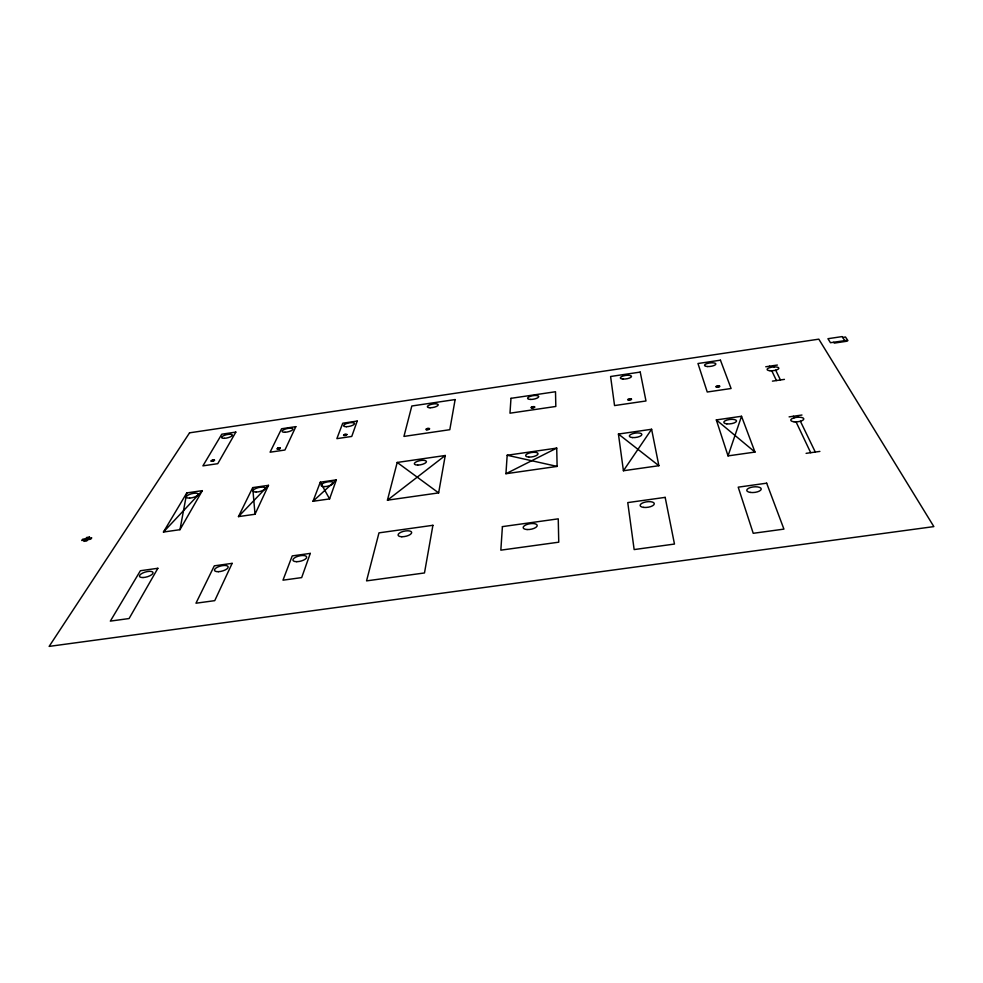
<?xml version="1.0" encoding="UTF-8"?>
<svg xmlns="http://www.w3.org/2000/svg" width="983" height="983" viewBox="0 0 983 983"><rect width="100%" height="100%" fill="white"/><g stroke="black" fill="none" stroke-linecap="round" stroke-linejoin="round"><path stroke-width="1.47" d="M505.938 473.72L507.179 455.252L556.722 448.113L557.115 466.409L505.938 473.72L556.722 448.113M438.639 492.901L445.25 455.498L397.206 462.452L387.437 500.175L438.639 492.901L397.206 462.452M179.963 529.69L186.795 492.901L202.314 490.652L179.963 529.69L163.448 532.036L186.795 492.901M428.649 428.969L427.372 429.252M728.034 455.891L741.526 416.276L716.324 419.913L728.034 455.891L754.981 452.069L741.526 416.276M329.588 498.922L336.346 479.864L320.286 482.186L313.012 501.281L329.588 498.922L320.286 482.186M628.641 399.565L631.074 399.282L629.956 399.307M718.819 386.466L717.971 386.663M716.865 386.602L718.204 386.368M346.151 434.842L344.996 435.42M255.015 514.256L268.494 485.332L252.705 487.605L238.464 516.616L255.015 514.256L252.705 487.605M213.68 460.474L213.372 460.708M211.824 460.769L213.09 460.425M623.419 470.746L651.606 429.264L618.43 434.056L623.419 470.746L658.868 465.709L651.606 429.264M87.843 539.63L88.753 538.352M163.448 532.036L202.314 490.652M238.464 516.616L268.494 485.332M313.012 501.281L336.346 479.864M387.437 500.175L445.25 455.498M278.644 447.99C282.6 447.4 278.422 449.084 279.418 447.867M344.271 434.781L344.111 435.383L345.254 435.076M279.541 448.457L280.204 448.076L279.221 448.051M212.377 460.597L210.878 461.064L212.561 461.113M427.322 429.055L428.047 428.907M212.168 460.327L211.345 460.953L212.365 461.138M344.922 434.879L345.598 434.744M345.893 435.027L346.655 434.572L345.438 434.732M532.565 407.257L532.589 407.466M533.253 407.367L534.334 407.036L533.314 407.54M277.833 448.273L278.779 448.26M280.094 448.592L279.233 448.604M344.038 434.695L343.534 435.469L345.697 435.432M213.52 460.83L214.134 460.216L212.721 460.462M346.127 435.113L345.488 435.174M278.078 448.162L276.96 448.899L278.754 448.887M279.885 448.69L277.403 448.752L278.644 448.752M277.833 448.088L278.988 447.756M213.151 460.806L214.638 460.241L213.434 460.056M213.667 460.953L212.488 461.273M426.941 428.809L427.912 428.576M277.956 448.039L278.693 448.125M427.9 429.522L429.129 428.809L427.642 428.772M345.193 434.621L344.136 434.646L345.647 434.4M279.528 448.826L278.877 449.01M212.107 460.179L212.758 460.155M213.286 461.088L212.623 461.248M213.028 460.843L211.873 460.916M717.406 386.282L716.374 386.737L717.762 386.688M717.799 387.007L719.335 386.368L717.811 386.208M533.056 407.441L532.233 407.822M344.849 434.4L347.122 434.461L345.5 435.322M718.426 386.909L717.283 387.032M427.642 428.932L426.794 429.325M212.832 460.29L213.667 460.327M212.955 460.118L213.667 459.872M842.64 337.427L845.478 337.009L847.936 340.634L845.073 341.052L842.062 336.604L827.932 338.705L830.475 342.711L846.228 340.437L846.768 341.248L834.272 343.104L833.744 342.293M765.745 366.77L777.369 365.049M772.441 381.134L784.422 379.377M789.103 416.878L801.981 415.023M806.097 453.347L819.883 451.406M428.109 428.551L428.637 428.858M629.685 399.295L630.508 398.963M533.437 406.79L531.508 407.478L532.405 407.65M718.032 386.356L718.819 386.356M629.28 399.626L628.665 399.676M507.179 455.252L557.115 466.409M618.43 434.056L658.868 465.709M716.324 419.913L754.981 452.069M773.498 365.627L774.1 366.892M775.71 370.21L780.428 379.966M797.68 415.649L798.429 417.185M800.395 421.252L815.288 452.045M769.615 366.192L770.217 367.458M771.79 370.788L776.435 380.556M793.392 416.264L794.129 417.812M796.058 421.879L810.692 452.696M502.411 526.618L500.839 550.161L558.749 542.186L558.246 518.84L502.411 526.618M510.976 398.324L509.98 413.192L555.825 406.458L555.506 391.738L510.976 398.324M432.913 525.303L424.484 572.954L366.548 580.879L378.983 532.86L432.913 525.303M455.129 399.565L449.809 429.694L403.939 436.415L411.816 405.991L455.129 399.565M310.272 553.392L301.67 577.599L282.981 580.179L292.221 555.899L310.272 553.392M357.21 421.068L351.754 436.44L336.862 438.639L342.735 423.218L357.21 421.068M232.135 563.357L214.749 600.65L195.961 603.218L214.306 565.839L232.135 563.357M295.834 426.647L284.947 450.017L270.079 452.205L281.58 428.76L295.834 426.647M157.87 568.285L129.092 618.54L110.342 621.109L140.385 570.73L157.87 568.285M235.834 432.102L217.759 463.681L202.916 465.856L221.789 434.191L235.834 432.102M189.559 432.827L49.15 646.396L933.85 526.605L818.814 339.16L189.559 432.827M91.603 537.934L90.706 539.212L81.761 540.49L82.683 539.212L91.603 537.934M89.478 537.074L86.737 540.957L83.874 541.363L86.639 537.48L89.478 537.074M640.228 372.09L610.59 376.489L614.547 405.574L645.978 400.978L640.228 372.09M720.441 360.183L697.967 363.513L707.244 392.008L731.094 388.506L720.441 360.183M665.172 497.373L627.756 502.596L634.146 549.571L674.473 544.054L665.172 497.373M766.666 483.181L738.208 487.163L753.224 533.302L783.93 529.112L766.666 483.181M401.814 536.743A6.942 2.679 -11.8 0 0 411.68 532.417A6.942 2.679 -11.8 0 0 401.138 532.147A6.942 2.679 -11.8 0 0 401.814 536.743M218.373 571.688A7.065 2.642 -14.7 0 0 228.167 566.822A7.065 2.642 -14.7 0 0 217.415 567.203A7.065 2.642 -14.7 0 0 218.373 571.688M143.026 577.537A7.053 2.556 -15.7 0 0 153.065 572.708A7.053 2.556 -15.7 0 0 142.633 573.064A7.053 2.556 -15.7 0 0 143.026 577.537M296.719 561.686A7.053 2.703 -13.5 0 0 306.671 557.017A7.053 2.703 -13.5 0 0 295.994 557.042A7.053 2.703 -13.5 0 0 296.719 561.686M527.097 529.542A7.102 2.814 -9.7 0 0 537.197 525.34A7.102 2.814 -9.7 0 0 526.286 524.725A7.102 2.814 -9.7 0 0 527.097 529.542M643.656 507.4A7.139 2.789 -7.7 0 0 654.297 503.763A7.139 2.789 -7.7 0 0 643.681 502.522A7.139 2.789 -7.7 0 0 643.656 507.4M750.348 492.422A7.262 2.802 -5.9 0 0 761.235 489.055A7.262 2.802 -5.9 0 0 750.422 487.531A7.262 2.802 -5.9 0 0 750.348 492.422M189.621 498.086A6.181 2.015 -14.2 0 0 198.296 494.154A6.181 2.015 -14.2 0 0 188.969 494.646A6.181 2.015 -14.2 0 0 189.621 498.086M256.268 492.041A6.205 2.077 -13.4 0 0 265.164 488.219A6.205 2.077 -13.4 0 0 255.912 488.428A6.205 2.077 -13.4 0 0 256.268 492.041M324.144 486.622A6.242 2.138 -12.5 0 0 333.286 482.923A6.242 2.138 -12.5 0 0 324.083 482.85A6.242 2.138 -12.5 0 0 324.144 486.622M417.701 465.07A6.168 2.113 -11.2 0 0 426.425 461.494A6.168 2.113 -11.2 0 0 417.013 461.469A6.168 2.113 -11.2 0 0 417.701 465.07M528.707 457.07A6.303 2.212 -9.5 0 0 538.07 453.765A6.303 2.212 -9.5 0 0 528.756 453.188A6.303 2.212 -9.5 0 0 528.707 457.07M632.413 437.57A6.328 2.199 -8 0 0 641.887 434.511A6.328 2.199 -8 0 0 632.524 433.712A6.328 2.199 -8 0 0 632.413 437.57M726.842 423.87A6.426 2.212 -6.7 0 0 736.537 421.019A6.426 2.212 -6.7 0 0 727.088 419.999A6.426 2.212 -6.7 0 0 726.842 423.87M224.333 438.32A5.542 1.647 -13.2 0 0 232.381 435.113A5.542 1.647 -13.2 0 0 224.222 435.42A5.542 1.647 -13.2 0 0 224.333 438.32M285.033 432.262A5.566 1.696 -12.6 0 0 292.946 429.03A5.566 1.696 -12.6 0 0 284.542 429.362A5.566 1.696 -12.6 0 0 285.033 432.262M346.397 426.708A5.603 1.733 -11.8 0 0 354.544 423.587A5.603 1.733 -11.8 0 0 346.213 423.673A5.603 1.733 -11.8 0 0 346.397 426.708M430.075 407.761A5.542 1.72 -10.8 0 0 438.246 404.836A5.542 1.72 -10.8 0 0 430.05 404.738A5.542 1.72 -10.8 0 0 430.075 407.761M426.745 429.792A1.929 0.627 -10.9 0 0 429.608 428.76A1.929 0.627 -10.9 0 0 426.757 428.699A1.929 0.627 -10.9 0 0 426.745 429.792M530.341 399.43A5.665 1.782 -9.5 0 0 538.745 396.616A5.665 1.782 -9.5 0 0 530.378 396.296A5.665 1.782 -9.5 0 0 530.341 399.43M531.963 407.994A1.929 0.614 -9.5 0 0 534.826 407.023A1.929 0.614 -9.5 0 0 531.987 406.901A1.929 0.614 -9.5 0 0 531.963 407.994M623.001 379.057A5.652 1.757 -8.3 0 0 631.479 376.452A5.652 1.757 -8.3 0 0 623.161 375.973A5.652 1.757 -8.3 0 0 623.001 379.057M628.604 400.155A1.966 0.639 -8.2 0 0 631.565 399.221A1.966 0.639 -8.2 0 0 628.665 399.024A1.966 0.639 -8.2 0 0 628.604 400.155M707.527 366.536A5.726 1.757 -7.3 0 0 715.87 363.943A5.726 1.757 -7.3 0 0 707.17 363.513A5.726 1.757 -7.3 0 0 707.527 366.536M716.926 387.191A2.003 0.639 -7.1 0 0 719.826 386.282A2.003 0.639 -7.1 0 0 716.791 386.098A2.003 0.639 -7.1 0 0 716.926 387.191M794.08 421.805A6.598 2.273 -5.7 0 0 803.824 418.905A6.598 2.273 -5.7 0 0 793.859 417.886A6.598 2.273 -5.7 0 0 794.08 421.805M770.021 370.751A5.947 1.855 -6.4 0 0 778.868 368.232A5.947 1.855 -6.4 0 0 769.984 367.531A5.947 1.855 -6.4 0 0 770.021 370.751"/></g></svg>
